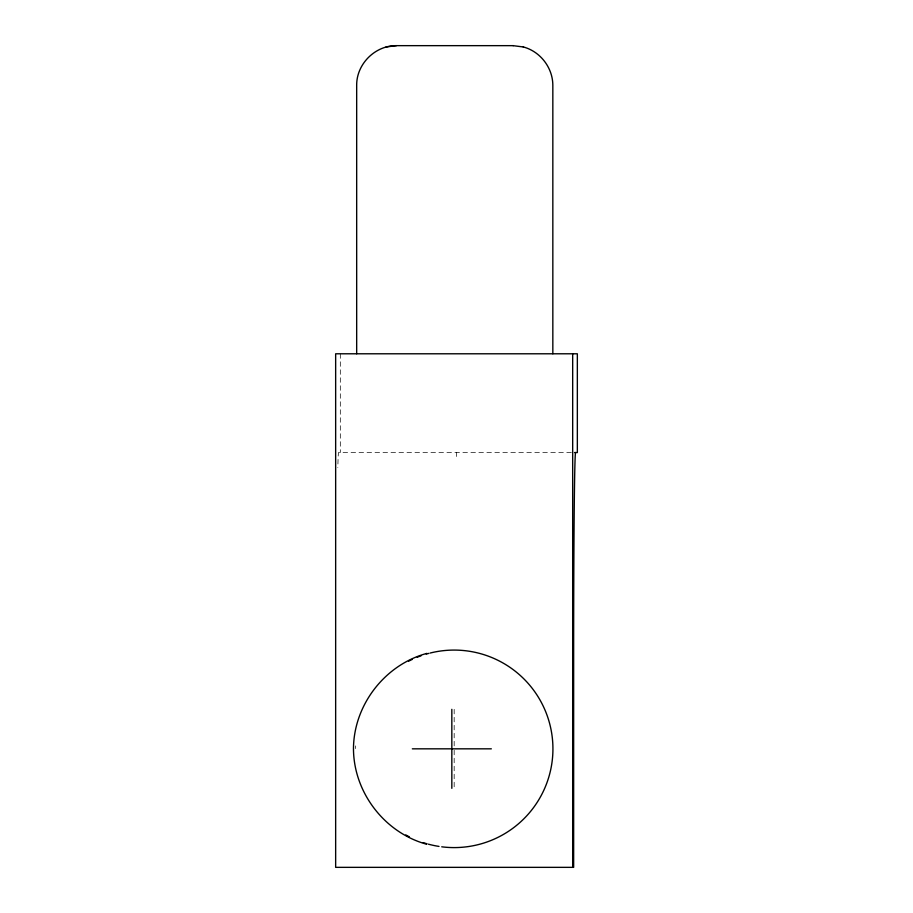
<?xml version="1.0" encoding="UTF-8"?>
<svg xmlns="http://www.w3.org/2000/svg" width="913" height="913" viewBox="0 0 913 913"><rect width="100%" height="100%" fill="white"/><g stroke="black" fill="none" stroke-linecap="round" stroke-linejoin="round"><path stroke-width="0.68" stroke-dasharray="4.57 3.42" d="M571.333 452.551L338.575 452.551A197.528 1.94 -90 0 0 337.833 467.582M456.5 452.551L456.5 456.5M454.172 709.333L454.172 747.427M454.172 750.246L454.172 788.341M340.321 353.788L340.321 452.551M355.408 748.603A98.764 98.752 0 0 1 355.454 745.898"/><path stroke-width="1.37" d="M572.679 867.35L572.679 353.788M513.254 45.65L396.242 45.65C375.083 45.513 356.538 63.99 356.675 85.16L356.675 353.788M426.896 653.377C384.761 664.812 353.81 704.939 353.468 748.603C353.605 792.256 384.35 832.53 426.428 844.171M396.447 45.65L386.005 46.997M523.263 46.997L523.503 46.997C540.359 51.607 552.73 67.676 552.833 85.16L552.833 353.788M574.505 452.551L577.347 452.551L577.347 353.788L335.653 353.788L335.653 867.35L573.649 867.35L573.649 650.079A197.528 1.94 -90 0 1 575.589 452.551M412.334 748.831L491.342 748.831M513.06 45.65L523.503 46.997M451.832 709.333L451.832 788.341M430.137 653.046A98.764 98.752 0 0 1 552.753 742.942A98.764 98.752 0 0 1 441.721 846.808M439.005 846.419A98.764 98.752 0 0 1 428.38 844.171M427.079 843.806A98.764 98.752 0 0 1 423.198 842.608M409.344 836.833A98.764 98.752 0 0 1 405.749 834.916M408.556 661.24A98.764 98.752 0 0 1 412.22 659.426M417.23 657.246A98.764 98.752 0 0 1 421.064 655.796M426.234 654.107A98.764 98.752 0 0 1 428.836 653.377"/></g></svg>
